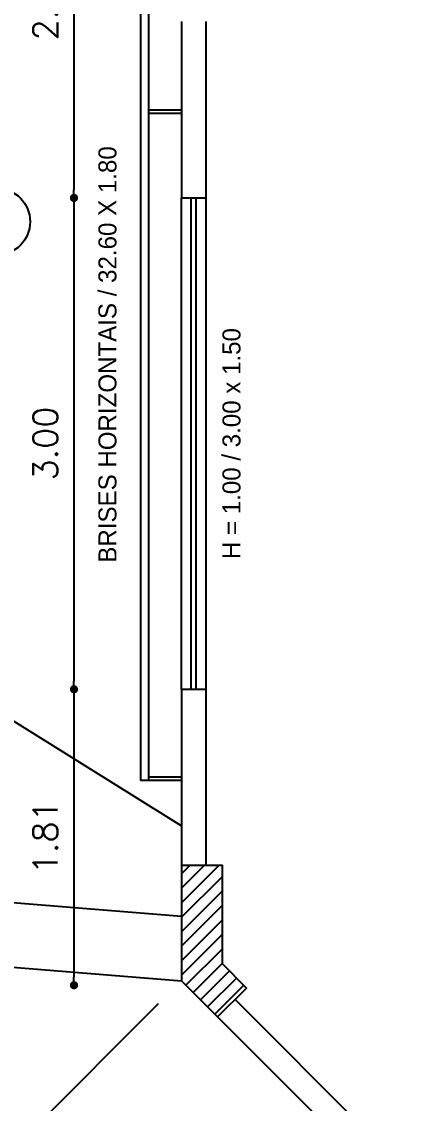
# Model space of a CAD drawing. Header units: millimetres. Extents: x 387 to 811, y 539 to 827.
# Drawn here: x 634.34 to 636.66, y 737.41 to 744.02 of the extents above; entities that cross this region are included whole.
import ezdxf
from ezdxf.enums import TextEntityAlignment as Align

# ---------------------------------------------------------------- set-up
doc = ezdxf.new("R2010")
doc.units = ezdxf.units.MM
for name, color, linetype in [('cuvas de nível', 51, 'Continuous'), ('ESQUADRIAS', 6, 'Continuous'), ('MOBILIARIO', 3, 'Continuous'), ('parede vista', 2, 'Continuous'), ('PAREDES EM CORTE', 5, 'Continuous'), ('pilar', 4, 'Continuous'), ('TEXTO', 4, 'Continuous'), ('vegetação', 112, 'Continuous')]:
    doc.layers.add(name, color=color, linetype=linetype)
doc.styles.add('ROMANS', font='romans')
doc.dimstyles.new('Cotas_trabalho', dxfattribs={"dimtxt": 0.15, "dimasz": 0.05, "dimexe": 0.2, "dimexo": 0.2, "dimgap": 0.1, "dimtad": 1, "dimzin": 4, "dimdsep": 46, "dimtxsty": 'ROMANS', "dimblk": 'DOT', "dimcen": 0.5, "dimclrd": 256, "dimclre": 256, "dimclrt": 256, "dimadec": 0, "dimazin": 0, "dimtfac": 0.666667, "dimtmove": 2, "dimatfit": 0, "dimldrblk": 'DOT', "dimfxl": 1, "dimtolj": 1, "dimtzin": 4, "dimarcsym": 0})

# ---------------------------------------------------------------- blocks, each defined once
blk = doc.blocks.new('_DOT')
at = {"color": 0, "linetype": 'ByBlock'}
blk.add_line((-0.5, 0), (-1, 0), dxfattribs=at)
at = {"color": 0, "linetype": 'ByBlock', "const_width": 0.5}
blk.add_lwpolyline([(-0.25, 0, 1), (0.25, 0, 1)], format="xyb", close=True, dxfattribs=at)
blk = doc.blocks.new('*D259')
at = {"lineweight": -2}
for p, q in [((635.1731, 738.0186), (634.1077, 736.9533)), ((634.2845, 737.0593), (638.7972, 732.5466)), ((639.7565, 733.4352), (638.6911, 732.3699))]:
    blk.add_line(p, q, dxfattribs=at)
at = {"layer": 'Defpoints', "color": 0}
for p in [(635.3145, 738.1601, 54), (639.8979, 733.5767, 54), (638.8325, 732.5113)]:
    blk.add_point(p, dxfattribs=at)
at = {"lineweight": -2, "xscale": 0.05, "yscale": 0.05, "zscale": 0.05}
for p, rotation in [((634.2491, 737.0947), 134.9999999999979), ((638.8325, 732.5113), 314.9999999999979)]:
    blk.add_blockref('_DOT', p, dxfattribs=dict(at, rotation=rotation))
at = {"insert": (636.6646, 734.9267), "char_height": 0.15, "attachment_point": 5, "rotation": 315, "style": 'ROMANS'}
blk.add_mtext('\\A1;6.48', dxfattribs=at)
blk = doc.blocks.new('*D281')
at = {"lineweight": -2}
blk.add_line((634.6587, 745.2636), (634.6587, 742.9899), dxfattribs=at)
at = {"layer": 'Defpoints', "color": 0}
for p in [(634.6587, 745.3136), (634.6587, 742.9399), (634.6587, 742.9399)]:
    blk.add_point(p, dxfattribs=at)
at = {"lineweight": -2, "xscale": 0.05, "yscale": 0.05, "zscale": 0.05}
for p, rotation in [((634.6587, 745.3136), 90), ((634.6587, 742.9399), 270)]:
    blk.add_blockref('_DOT', p, dxfattribs=dict(at, rotation=rotation))
at = {"insert": (634.4837, 744.1267), "char_height": 0.15, "attachment_point": 5, "rotation": 90, "style": 'ROMANS'}
blk.add_mtext('\\A1;2.37', dxfattribs=at)
blk = doc.blocks.new('*D282')
at = {"lineweight": -2}
blk.add_line((634.6587, 742.8899), (634.6587, 739.9899), dxfattribs=at)
at = {"layer": 'Defpoints', "color": 0}
for p in [(634.6587, 742.9399), (634.6587, 739.9399), (634.6587, 739.9399)]:
    blk.add_point(p, dxfattribs=at)
at = {"lineweight": -2, "xscale": 0.05, "yscale": 0.05, "zscale": 0.05}
for p, rotation in [((634.6587, 742.9399), 90), ((634.6587, 739.9399), 270)]:
    blk.add_blockref('_DOT', p, dxfattribs=dict(at, rotation=rotation))
at = {"insert": (634.4837, 741.4399), "char_height": 0.15, "attachment_point": 5, "rotation": 90, "style": 'ROMANS'}
blk.add_mtext('\\A1;3.00', dxfattribs=at)
blk = doc.blocks.new('*D283')
at = {"lineweight": -2}
blk.add_line((634.6587, 739.8899), (634.6587, 738.183), dxfattribs=at)
at = {"layer": 'Defpoints', "color": 0}
for p in [(634.6587, 739.9399), (634.6587, 738.133), (634.6587, 738.133)]:
    blk.add_point(p, dxfattribs=at)
at = {"lineweight": -2, "xscale": 0.05, "yscale": 0.05, "zscale": 0.05}
for p, rotation in [((634.6587, 739.9399), 90), ((634.6587, 738.133), 270)]:
    blk.add_blockref('_DOT', p, dxfattribs=dict(at, rotation=rotation))
at = {"insert": (634.4837, 739.0365), "char_height": 0.15, "attachment_point": 5, "rotation": 90, "style": 'ROMANS'}
blk.add_mtext('\\A1;1.81', dxfattribs=at)

msp = doc.modelspace()

# ---------------------------------------------------------------- hatches: boundary and pattern name
at = {"layer": 'pilar'}
h = msp.add_hatch(dxfattribs=at)
h.set_pattern_fill('ANSI31', color=8, scale=0.5, style=0)
h.set_pattern_definition([(45, (144.11892, 853.51961), (-0.044194174, 0.044194174), [])])
h.paths.add_polyline_path([(635.5352, 737.9394), (635.712, 738.1161), (635.5645, 738.2636), (635.5645, 738.8636), (635.3145, 738.8636), (635.3145, 738.1601)])

# ---------------------------------------------------------------- linework, layer by layer
at = {"layer": 'cuvas de nível'}
msp.add_polyline3d([(613.188, 744.9977, 81.9656), (618.4282, 743.6334, 81.9656), (626.0682, 741.9434, 81.9656), (633.6682, 740.1334, 81.9656), (635.3145, 739.1061, 81.9656)], dxfattribs=at)
at = {"layer": 'ESQUADRIAS'}
for p, q in [((635.3745, 739.9399, 54), (635.3745, 742.9399, 54)), ((635.4045, 739.9399, 54), (635.4045, 742.9399, 54))]:
    msp.add_line(p, q, dxfattribs=at)
at = {"layer": 'ESQUADRIAS', "elevation": 54}
msp.add_lwpolyline([(635.1145, 739.3856), (635.1145, 771.9856), (635.0645, 771.9856), (635.0645, 739.3856)], close=True, dxfattribs=at)
at = {"layer": 'MOBILIARIO'}
for p, q in [((612.9336, 740.3858, 31.9656), (635.3145, 738.5545, 31.9656)), ((612.5127, 740.0189, 31.9656), (635.3151, 738.16, -1.4466))]:
    msp.add_line(p, q, dxfattribs=at)
at = {"layer": 'parede vista'}
for p, q in [((635.1145, 743.478, 54), (635.3145, 743.478, 54)), ((635.1145, 743.458, 54), (635.3145, 743.458, 54)), ((635.3145, 739.9399, 54), (635.3145, 742.9399, 54)), ((635.4645, 739.9399, 54), (635.4645, 742.9399, 54)), ((635.1145, 739.4056, 54), (635.3145, 739.4056, 54)), ((635.1145, 739.3856, 54), (635.3145, 739.3856, 54))]:
    msp.add_line(p, q, dxfattribs=at)
at = {"layer": 'PAREDES EM CORTE'}
for p, q in [((635.3145, 744.0162, 54), (635.3145, 742.9399, 54)), ((635.4645, 742.9399, 54), (635.4645, 744.0162, 54)), ((635.3145, 742.9399, 54), (635.4645, 742.9399, 54)), ((635.3145, 739.9399, 54), (635.3145, 738.8636, 54)), ((635.3145, 739.9399, 54), (635.4645, 739.9399, 54)), ((635.4645, 738.8636, 54), (635.4645, 739.9399, 54)), ((635.6413, 738.0454, 54), (636.6414, 737.0453, 54)), ((635.5352, 737.9394, 54), (636.5353, 736.9392, 54))]:
    msp.add_line(p, q, dxfattribs=at)
at = {"layer": 'pilar', "elevation": 54}
msp.add_lwpolyline([(635.5352, 737.9394), (635.712, 738.1161), (635.5645, 738.2636), (635.5645, 738.8636), (635.3145, 738.8636), (635.3145, 738.1601)], close=True, dxfattribs=at)
at = {"layer": 'vegetação'}
msp.add_circle((634.1878, 742.7948, 31.9656), 0.2033, dxfattribs=at)

# ---------------------------------------------------------------- texts
at = {"layer": 'TEXTO'}
for s, p in [('BRISES HORIZONTAIS / 32.60 X 1.80', (634.8628, 741.9841, 54)), ('H = 1.00 / 3.00 x 1.50', (635.6195, 741.4399, 54))]:
    msp.add_text(s, height=0.11, rotation=90, dxfattribs=at).set_placement(p, align=Align.MIDDLE_CENTER)

# ---------------------------------------------------------------- dimensions: what is measured, and where the dimension line sits
for base, p1, p2, picture, middle in [((634.6587, 742.9399), (634.6587, 745.3136), (634.6587, 742.9399), '*D281', (634.4837, 744.1267)), ((634.6587, 739.9399), (634.6587, 742.9399), (634.6587, 739.9399), '*D282', (634.4837, 741.4399)), ((634.6587, 738.133), (634.6587, 739.9399), (634.6587, 738.133), '*D283', (634.4837, 739.0365))]:
    dim = msp.add_linear_dim(base=base, p1=p1, p2=p2, angle=90, dimstyle='Cotas_trabalho')
    dim.commit()
    dim.dimension.update_dxf_attribs({"geometry": picture, "text_midpoint": middle})
dim = msp.add_aligned_dim(p1=(635.3145, 738.1601, 54), p2=(639.8979, 733.5767, 54), distance=-1.5067, dimstyle='Cotas_trabalho')
dim.commit()
dim.dimension.update_dxf_attribs({"geometry": '*D259', "text_midpoint": (636.6646, 734.9267)})

doc.saveas('drawing.dxf')
